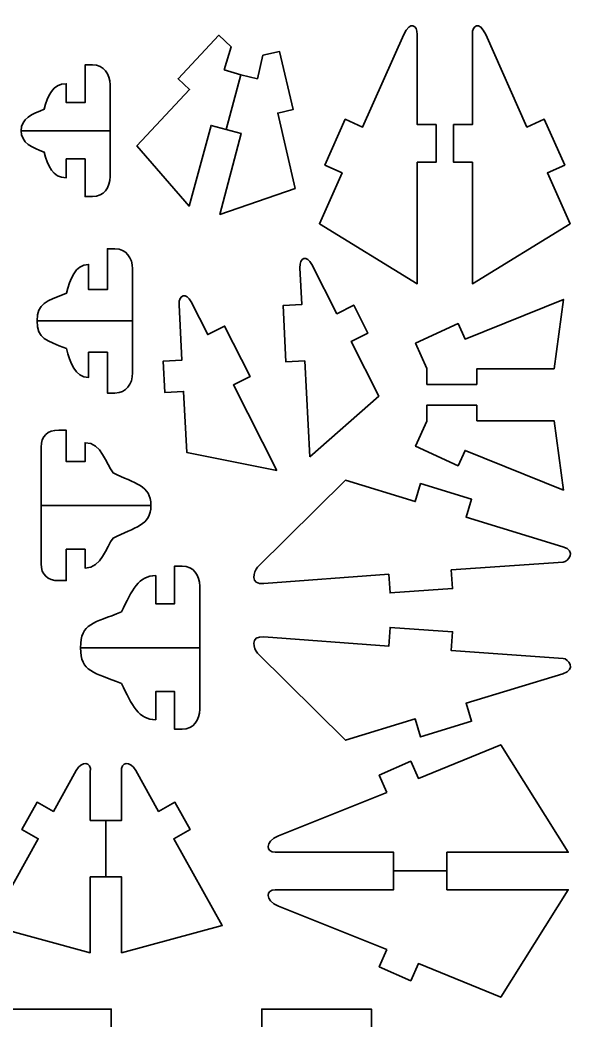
# Model space of a CAD drawing. Header units: centimetres. Extents: x 8 to 90.7, y -5.2 to 60.8.
# Drawn here: x 81.63 to 90.52, y 44.1 to 60.05 of the extents above; entities that cross this region are included whole.
import ezdxf

# ---------------------------------------------------------------- set-up
doc = ezdxf.new("R2010")
doc.units = ezdxf.units.CM
doc.header["$MEASUREMENT"] = 0
doc.layers.add('layer 1', color=7, linetype='Continuous')

msp = doc.modelspace()

# ---------------------------------------------------------------- linework, layer by layer
at = {"layer": 'layer 1', "color": 250, "lineweight": 35}
for points, knots in [([(88.26968, 58.3813), (88.26968, 58.3813), (87.96973, 58.3813), (87.96973, 58.3813), (87.96973, 58.3813), (87.96973, 58.3813), (87.96973, 59.81986), (87.96973, 59.81986), (87.96973, 59.81986), (87.96973, 59.96369), (87.86079, 60.05023), (87.75654, 59.81692), (87.75654, 59.81692), (87.75654, 59.81692), (87.09803, 58.34301), (87.09803, 58.34301), (87.09803, 58.34301), (87.09803, 58.34301), (86.82149, 58.46608), (86.82149, 58.46608), (86.82149, 58.46608), (86.82149, 58.46608), (86.49613, 57.73527), (86.49613, 57.73527), (86.49613, 57.73527), (86.49613, 57.73527), (86.77164, 57.6126), (86.77164, 57.6126), (86.77164, 57.6126), (86.77164, 57.6126), (86.40882, 56.80047), (86.40882, 56.80047), (86.40882, 56.80047), (86.40882, 56.80047), (87.96973, 55.84341), (87.96973, 55.84341), (87.96973, 55.84341), (87.96973, 55.84341), (87.96973, 57.78131), (87.96973, 57.78131), (87.96973, 57.78131), (87.96973, 57.78131), (88.26968, 57.78131), (88.26968, 57.78131), (88.26968, 57.78131), (88.26968, 57.78131), (88.26968, 58.3813), (88.26968, 58.3813)], [0, 0, 0, 0, 0.07692308, 0.07692308, 0.07692308, 0.07692308, 0.15384615, 0.15384615, 0.15384615, 0.15384615, 0.23076923, 0.23076923, 0.23076923, 0.23076923, 0.30769231, 0.30769231, 0.30769231, 0.30769231, 0.38461538, 0.38461538, 0.38461538, 0.38461538, 0.46153846, 0.46153846, 0.46153846, 0.46153846, 0.53846154, 0.53846154, 0.53846154, 0.53846154, 0.61538462, 0.61538462, 0.61538462, 0.61538462, 0.69230769, 0.69230769, 0.69230769, 0.69230769, 0.76923077, 0.76923077, 0.76923077, 0.76923077, 0.84615385, 0.84615385, 0.84615385, 0.84615385, 1, 1, 1, 1]), ([(88.54956, 58.3813), (88.54956, 58.3813), (88.8496, 58.3813), (88.8496, 58.3813), (88.8496, 58.3813), (88.8496, 58.3813), (88.8496, 59.81986), (88.8496, 59.81986), (88.8496, 59.81986), (88.8496, 59.96369), (88.95844, 60.05023), (89.06269, 59.81692), (89.06269, 59.81692), (89.06269, 59.81692), (89.72129, 58.34301), (89.72129, 58.34301), (89.72129, 58.34301), (89.72129, 58.34301), (89.99776, 58.46608), (89.99776, 58.46608), (89.99776, 58.46608), (89.99776, 58.46608), (90.32319, 57.73527), (90.32319, 57.73527), (90.32319, 57.73527), (90.32319, 57.73527), (90.0476, 57.6126), (90.0476, 57.6126), (90.0476, 57.6126), (90.0476, 57.6126), (90.41051, 56.80047), (90.41051, 56.80047), (90.41051, 56.80047), (90.41051, 56.80047), (88.8496, 55.84341), (88.8496, 55.84341), (88.8496, 55.84341), (88.8496, 55.84341), (88.8496, 57.78131), (88.8496, 57.78131), (88.8496, 57.78131), (88.8496, 57.78131), (88.54956, 57.78131), (88.54956, 57.78131), (88.54956, 57.78131), (88.54956, 57.78131), (88.54956, 58.3813), (88.54956, 58.3813)], [0, 0, 0, 0, 0.07692308, 0.07692308, 0.07692308, 0.07692308, 0.15384615, 0.15384615, 0.15384615, 0.15384615, 0.23076923, 0.23076923, 0.23076923, 0.23076923, 0.30769231, 0.30769231, 0.30769231, 0.30769231, 0.38461538, 0.38461538, 0.38461538, 0.38461538, 0.46153846, 0.46153846, 0.46153846, 0.46153846, 0.53846154, 0.53846154, 0.53846154, 0.53846154, 0.61538462, 0.61538462, 0.61538462, 0.61538462, 0.69230769, 0.69230769, 0.69230769, 0.69230769, 0.76923077, 0.76923077, 0.76923077, 0.76923077, 0.84615385, 0.84615385, 0.84615385, 0.84615385, 1, 1, 1, 1]), ([(84.88894, 59.25344), (84.88894, 59.25344), (85.00189, 59.62277), (85.00189, 59.62277), (85.00189, 59.62277), (85.00189, 59.62277), (84.80163, 59.80795), (84.80163, 59.80795), (84.80163, 59.80795), (84.80163, 59.80795), (84.15377, 59.11318), (84.15377, 59.11318), (84.15377, 59.11318), (84.15377, 59.11318), (84.33657, 58.94268), (84.33657, 58.94268), (84.33657, 58.94268), (84.33657, 58.94268), (83.49679, 58.04206), (83.49679, 58.04206), (83.49679, 58.04206), (83.49679, 58.04206), (84.32959, 57.08158), (84.32959, 57.08158), (84.32959, 57.08158), (84.32959, 57.08158), (84.67868, 58.36987), (84.67868, 58.36987), (84.67868, 58.36987), (84.67868, 58.36987), (84.92022, 58.30514), (84.92022, 58.30514), (84.92022, 58.30514), (84.92022, 58.30514), (85.1531, 59.1745), (85.1531, 59.1745), (85.1531, 59.1745), (85.1531, 59.1745), (84.88894, 59.25344), (84.88894, 59.25344)], [0, 0, 0, 0, 0.09090909, 0.09090909, 0.09090909, 0.09090909, 0.18181818, 0.18181818, 0.18181818, 0.18181818, 0.27272727, 0.27272727, 0.27272727, 0.27272727, 0.36363636, 0.36363636, 0.36363636, 0.36363636, 0.45454545, 0.45454545, 0.45454545, 0.45454545, 0.54545455, 0.54545455, 0.54545455, 0.54545455, 0.63636364, 0.63636364, 0.63636364, 0.63636364, 0.72727273, 0.72727273, 0.72727273, 0.72727273, 0.81818182, 0.81818182, 0.81818182, 0.81818182, 1, 1, 1, 1]), ([(85.42139, 59.11076), (85.42139, 59.11076), (85.50823, 59.48712), (85.50823, 59.48712), (85.50823, 59.48712), (85.50823, 59.48712), (85.77429, 59.54736), (85.77429, 59.54736), (85.77429, 59.54736), (85.77429, 59.54736), (85.98797, 58.62169), (85.98797, 58.62169), (85.98797, 58.62169), (85.98797, 58.62169), (85.74437, 58.56545), (85.74437, 58.56545), (85.74437, 58.56545), (85.74437, 58.56545), (86.02139, 57.36558), (86.02139, 57.36558), (86.02139, 57.36558), (86.02139, 57.36558), (84.81989, 56.95021), (84.81989, 56.95021), (84.81989, 56.95021), (84.81989, 56.95021), (85.16168, 58.24045), (85.16168, 58.24045), (85.16168, 58.24045), (85.16168, 58.24045), (84.92022, 58.30514), (84.92022, 58.30514), (84.92022, 58.30514), (84.92022, 58.30514), (85.1531, 59.1745), (85.1531, 59.1745), (85.1531, 59.1745), (85.1531, 59.1745), (85.42139, 59.11076), (85.42139, 59.11076)], [0, 0, 0, 0, 0.09090909, 0.09090909, 0.09090909, 0.09090909, 0.18181818, 0.18181818, 0.18181818, 0.18181818, 0.27272727, 0.27272727, 0.27272727, 0.27272727, 0.36363636, 0.36363636, 0.36363636, 0.36363636, 0.45454545, 0.45454545, 0.45454545, 0.45454545, 0.54545455, 0.54545455, 0.54545455, 0.54545455, 0.63636364, 0.63636364, 0.63636364, 0.63636364, 0.72727273, 0.72727273, 0.72727273, 0.72727273, 0.81818182, 0.81818182, 0.81818182, 0.81818182, 1, 1, 1, 1]), ([(83.06824, 58.28411), (83.06824, 58.28411), (81.64735, 58.28411), (81.64735, 58.28411), (81.64735, 58.28411), (81.64941, 58.47838), (81.82639, 58.55499), (82.01409, 58.62572), (82.01409, 58.62572), (82.07018, 58.84366), (82.15093, 59.0341), (82.3682, 59.0341), (82.3682, 59.0341), (82.3682, 59.0341), (82.36823, 58.73413), (82.36823, 58.73413), (82.36823, 58.73413), (82.36823, 58.73413), (82.66827, 58.73413), (82.66827, 58.73413), (82.66827, 58.73413), (82.66827, 58.73413), (82.66827, 59.33412), (82.66827, 59.33412), (82.66827, 59.33412), (82.66827, 59.33412), (82.78908, 59.33412), (82.78908, 59.33412), (82.78908, 59.33412), (82.97013, 59.33412), (83.06821, 59.18999), (83.06821, 59.0141), (83.06821, 59.0141), (83.06821, 59.0141), (83.06824, 58.28411), (83.06824, 58.28411)], [0, 0, 0, 0, 0.1, 0.1, 0.1, 0.1, 0.2, 0.2, 0.2, 0.2, 0.3, 0.3, 0.3, 0.3, 0.4, 0.4, 0.4, 0.4, 0.5, 0.5, 0.5, 0.5, 0.6, 0.6, 0.6, 0.6, 0.7, 0.7, 0.7, 0.7, 0.8, 0.8, 0.8, 0.8, 1, 1, 1, 1]), ([(83.06824, 58.28411), (83.06824, 58.28411), (81.64735, 58.28411), (81.64735, 58.28411), (81.64735, 58.28411), (81.64941, 58.08984), (81.82639, 58.01322), (82.01409, 57.94248), (82.01409, 57.94248), (82.07018, 57.7246), (82.15093, 57.5341), (82.3682, 57.5341), (82.3682, 57.5341), (82.3682, 57.5341), (82.36823, 57.83413), (82.36823, 57.83413), (82.36823, 57.83413), (82.36823, 57.83413), (82.66827, 57.83413), (82.66827, 57.83413), (82.66827, 57.83413), (82.66827, 57.83413), (82.66827, 57.23414), (82.66827, 57.23414), (82.66827, 57.23414), (82.66827, 57.23414), (82.78908, 57.23414), (82.78908, 57.23414), (82.78908, 57.23414), (82.97013, 57.23414), (83.06821, 57.37822), (83.06821, 57.55412), (83.06821, 57.55412), (83.06821, 57.55412), (83.06824, 58.28411), (83.06824, 58.28411)], [0, 0, 0, 0, 0.1, 0.1, 0.1, 0.1, 0.2, 0.2, 0.2, 0.2, 0.3, 0.3, 0.3, 0.3, 0.4, 0.4, 0.4, 0.4, 0.5, 0.5, 0.5, 0.5, 0.6, 0.6, 0.6, 0.6, 0.7, 0.7, 0.7, 0.7, 0.8, 0.8, 0.8, 0.8, 1, 1, 1, 1]), ([(83.42559, 55.25095), (83.42559, 55.25095), (81.90468, 55.25095), (81.90468, 55.25095), (81.90468, 55.25095), (81.90675, 55.54071), (82.04264, 55.55544), (82.37143, 55.69257), (82.37143, 55.69257), (82.42752, 55.91052), (82.50825, 56.15095), (82.72554, 56.15095), (82.72554, 56.15095), (82.72554, 56.15095), (82.72558, 55.75098), (82.72558, 55.75098), (82.72558, 55.75098), (82.72558, 55.75098), (83.02562, 55.75098), (83.02562, 55.75098), (83.02562, 55.75098), (83.02562, 55.75098), (83.02562, 56.40098), (83.02562, 56.40098), (83.02562, 56.40098), (83.02562, 56.40098), (83.14642, 56.40098), (83.14642, 56.40098), (83.14642, 56.40098), (83.32748, 56.40098), (83.42554, 56.25681), (83.42554, 56.08095), (83.42554, 56.08095), (83.42554, 56.08095), (83.42559, 55.25095), (83.42559, 55.25095)], [0, 0, 0, 0, 0.1, 0.1, 0.1, 0.1, 0.2, 0.2, 0.2, 0.2, 0.3, 0.3, 0.3, 0.3, 0.4, 0.4, 0.4, 0.4, 0.5, 0.5, 0.5, 0.5, 0.6, 0.6, 0.6, 0.6, 0.7, 0.7, 0.7, 0.7, 0.8, 0.8, 0.8, 0.8, 1, 1, 1, 1]), ([(86.25515, 53.08525), (86.25515, 53.08525), (86.17498, 54.61365), (86.17498, 54.61365), (86.17498, 54.61365), (86.17498, 54.61365), (85.87542, 54.59794), (85.87542, 54.59794), (85.87542, 54.59794), (85.87542, 54.59794), (85.82835, 55.4967), (85.82835, 55.4967), (85.82835, 55.4967), (85.82835, 55.4967), (86.12791, 55.51241), (86.12791, 55.51241), (86.12791, 55.51241), (86.12791, 55.51241), (86.09719, 56.09884), (86.09719, 56.09884), (86.09719, 56.09884), (86.08846, 56.26513), (86.21061, 56.30435), (86.28774, 56.15298), (86.28774, 56.15298), (86.28774, 56.15298), (86.68845, 55.36656), (86.68845, 55.36656), (86.68845, 55.36656), (86.68845, 55.36656), (86.95579, 55.50277), (86.95579, 55.50277), (86.95579, 55.50277), (86.95579, 55.50277), (87.1828, 55.05728), (87.1828, 55.05728), (87.1828, 55.05728), (87.1828, 55.05728), (86.91547, 54.92107), (86.91547, 54.92107), (86.91547, 54.92107), (86.91547, 54.92107), (87.35759, 54.0533), (87.35759, 54.0533), (87.35759, 54.0533), (87.35759, 54.0533), (86.25515, 53.08525), (86.25515, 53.08525)], [0, 0, 0, 0, 0.07692308, 0.07692308, 0.07692308, 0.07692308, 0.15384615, 0.15384615, 0.15384615, 0.15384615, 0.23076923, 0.23076923, 0.23076923, 0.23076923, 0.30769231, 0.30769231, 0.30769231, 0.30769231, 0.38461538, 0.38461538, 0.38461538, 0.38461538, 0.46153846, 0.46153846, 0.46153846, 0.46153846, 0.53846154, 0.53846154, 0.53846154, 0.53846154, 0.61538462, 0.61538462, 0.61538462, 0.61538462, 0.69230769, 0.69230769, 0.69230769, 0.69230769, 0.76923077, 0.76923077, 0.76923077, 0.76923077, 0.84615385, 0.84615385, 0.84615385, 0.84615385, 1, 1, 1, 1]), ([(85.73127, 52.86637), (85.73127, 52.86637), (85.0365, 54.23011), (85.0365, 54.23011), (85.0365, 54.23011), (85.0365, 54.23011), (85.30376, 54.36628), (85.30376, 54.36628), (85.30376, 54.36628), (85.30376, 54.36628), (84.89513, 55.1682), (84.89513, 55.1682), (84.89513, 55.1682), (84.89513, 55.1682), (84.62788, 55.032), (84.62788, 55.032), (84.62788, 55.032), (84.62788, 55.032), (84.36126, 55.5552), (84.36126, 55.5552), (84.36126, 55.5552), (84.28569, 55.70355), (84.16019, 55.67647), (84.16909, 55.50681), (84.16909, 55.50681), (84.16909, 55.50681), (84.21529, 54.6254), (84.21529, 54.6254), (84.21529, 54.6254), (84.21529, 54.6254), (83.91573, 54.60968), (83.91573, 54.60968), (83.91573, 54.60968), (83.91573, 54.60968), (83.94184, 54.11041), (83.94184, 54.11041), (83.94184, 54.11041), (83.94184, 54.11041), (84.24148, 54.12609), (84.24148, 54.12609), (84.24148, 54.12609), (84.24148, 54.12609), (84.29244, 53.15351), (84.29244, 53.15351), (84.29244, 53.15351), (84.29244, 53.15351), (85.73127, 52.86637), (85.73127, 52.86637)], [0, 0, 0, 0, 0.07692308, 0.07692308, 0.07692308, 0.07692308, 0.15384615, 0.15384615, 0.15384615, 0.15384615, 0.23076923, 0.23076923, 0.23076923, 0.23076923, 0.30769231, 0.30769231, 0.30769231, 0.30769231, 0.38461538, 0.38461538, 0.38461538, 0.38461538, 0.46153846, 0.46153846, 0.46153846, 0.46153846, 0.53846154, 0.53846154, 0.53846154, 0.53846154, 0.61538462, 0.61538462, 0.61538462, 0.61538462, 0.69230769, 0.69230769, 0.69230769, 0.69230769, 0.76923077, 0.76923077, 0.76923077, 0.76923077, 0.84615385, 0.84615385, 0.84615385, 0.84615385, 1, 1, 1, 1]), ([(88.92326, 54.23912), (88.92326, 54.23912), (88.12332, 54.23912), (88.12332, 54.23912), (88.12332, 54.23912), (88.12332, 54.23912), (88.12332, 54.49407), (88.12332, 54.49407), (88.12332, 54.49407), (88.12332, 54.49407), (87.94337, 54.89583), (87.94337, 54.89583), (87.94337, 54.89583), (87.94337, 54.89583), (88.62147, 55.20841), (88.62147, 55.20841), (88.62147, 55.20841), (88.62147, 55.20841), (88.73482, 54.96183), (88.73482, 54.96183), (88.73482, 54.96183), (88.73482, 54.96183), (90.30272, 55.59528), (90.30272, 55.59528), (90.30272, 55.59528), (90.30272, 55.59528), (90.15476, 54.48911), (90.15476, 54.48911), (90.15476, 54.48911), (90.15476, 54.48911), (88.92326, 54.48911), (88.92326, 54.48911), (88.92326, 54.48911), (88.92326, 54.48911), (88.92326, 54.23912), (88.92326, 54.23912)], [0, 0, 0, 0, 0.1, 0.1, 0.1, 0.1, 0.2, 0.2, 0.2, 0.2, 0.3, 0.3, 0.3, 0.3, 0.4, 0.4, 0.4, 0.4, 0.5, 0.5, 0.5, 0.5, 0.6, 0.6, 0.6, 0.6, 0.7, 0.7, 0.7, 0.7, 0.8, 0.8, 0.8, 0.8, 1, 1, 1, 1]), ([(83.42559, 55.25095), (83.42559, 55.25095), (81.90468, 55.25095), (81.90468, 55.25095), (81.90468, 55.25095), (81.90675, 54.96123), (82.04264, 54.94647), (82.37143, 54.80934), (82.37143, 54.80934), (82.42752, 54.59143), (82.50825, 54.35095), (82.72554, 54.35095), (82.72554, 54.35095), (82.72554, 54.35095), (82.72558, 54.75097), (82.72558, 54.75097), (82.72558, 54.75097), (82.72558, 54.75097), (83.02562, 54.75097), (83.02562, 54.75097), (83.02562, 54.75097), (83.02562, 54.75097), (83.02562, 54.10097), (83.02562, 54.10097), (83.02562, 54.10097), (83.02562, 54.10097), (83.14642, 54.10097), (83.14642, 54.10097), (83.14642, 54.10097), (83.32748, 54.10097), (83.42554, 54.24509), (83.42554, 54.42096), (83.42554, 54.42096), (83.42554, 54.42096), (83.42559, 55.25095), (83.42559, 55.25095)], [0, 0, 0, 0, 0.1, 0.1, 0.1, 0.1, 0.2, 0.2, 0.2, 0.2, 0.3, 0.3, 0.3, 0.3, 0.4, 0.4, 0.4, 0.4, 0.5, 0.5, 0.5, 0.5, 0.6, 0.6, 0.6, 0.6, 0.7, 0.7, 0.7, 0.7, 0.8, 0.8, 0.8, 0.8, 1, 1, 1, 1]), ([(88.92326, 53.90971), (88.92326, 53.90971), (88.12332, 53.90971), (88.12332, 53.90971), (88.12332, 53.90971), (88.12332, 53.90971), (88.12332, 53.65476), (88.12332, 53.65476), (88.12332, 53.65476), (88.12332, 53.65476), (87.94337, 53.25297), (87.94337, 53.25297), (87.94337, 53.25297), (87.94337, 53.25297), (88.62147, 52.94039), (88.62147, 52.94039), (88.62147, 52.94039), (88.62147, 52.94039), (88.73482, 53.187), (88.73482, 53.187), (88.73482, 53.187), (88.73482, 53.187), (90.30272, 52.55351), (90.30272, 52.55351), (90.30272, 52.55351), (90.30272, 52.55351), (90.15476, 53.65972), (90.15476, 53.65972), (90.15476, 53.65972), (90.15476, 53.65972), (88.92326, 53.65972), (88.92326, 53.65972), (88.92326, 53.65972), (88.92326, 53.65972), (88.92326, 53.90971), (88.92326, 53.90971)], [0, 0, 0, 0, 0.1, 0.1, 0.1, 0.1, 0.2, 0.2, 0.2, 0.2, 0.3, 0.3, 0.3, 0.3, 0.4, 0.4, 0.4, 0.4, 0.5, 0.5, 0.5, 0.5, 0.6, 0.6, 0.6, 0.6, 0.7, 0.7, 0.7, 0.7, 0.8, 0.8, 0.8, 0.8, 1, 1, 1, 1]), ([(81.9685, 52.3086), (81.9685, 52.3086), (83.71856, 52.3086), (83.71856, 52.3086), (83.71856, 52.3086), (83.72126, 52.63158), (83.46208, 52.65438), (83.11615, 52.82997), (83.11615, 52.82997), (83.0018, 52.96868), (82.93579, 53.30859), (82.66851, 53.30859), (82.66851, 53.30859), (82.66851, 53.30859), (82.66851, 53.00861), (82.66851, 53.00861), (82.66851, 53.00861), (82.66851, 53.00861), (82.36855, 53.00861), (82.36855, 53.00861), (82.36855, 53.00861), (82.36855, 53.00861), (82.36855, 53.50859), (82.36855, 53.50859), (82.36855, 53.50859), (82.36855, 53.50859), (82.24766, 53.50859), (82.24766, 53.50859), (82.24766, 53.50859), (82.06669, 53.50859), (81.9685, 53.41446), (81.9685, 53.23858), (81.9685, 53.23858), (81.9685, 53.23858), (81.9685, 52.3086), (81.9685, 52.3086)], [0, 0, 0, 0, 0.1, 0.1, 0.1, 0.1, 0.2, 0.2, 0.2, 0.2, 0.3, 0.3, 0.3, 0.3, 0.4, 0.4, 0.4, 0.4, 0.5, 0.5, 0.5, 0.5, 0.6, 0.6, 0.6, 0.6, 0.7, 0.7, 0.7, 0.7, 0.8, 0.8, 0.8, 0.8, 1, 1, 1, 1]), ([(85.52323, 51.06142), (85.29384, 51.04416), (85.35726, 51.25613), (85.42321, 51.32154), (85.42321, 51.32154), (85.42321, 51.32154), (86.82355, 52.7102), (86.82355, 52.7102), (86.82355, 52.7102), (86.82355, 52.7102), (87.9371, 52.36976), (87.9371, 52.36976), (87.9371, 52.36976), (87.9371, 52.36976), (88.02481, 52.65666), (88.02481, 52.65666), (88.02481, 52.65666), (88.02481, 52.65666), (88.83769, 52.40814), (88.83769, 52.40814), (88.83769, 52.40814), (88.83769, 52.40814), (88.7499, 52.12124), (88.7499, 52.12124), (88.7499, 52.12124), (88.7499, 52.12124), (90.29279, 51.64955), (90.29279, 51.64955), (90.29279, 51.64955), (90.52004, 51.5801), (90.37939, 51.41163), (90.29839, 51.40598), (90.29839, 51.40598), (90.29839, 51.40598), (88.51424, 51.28121), (88.51424, 51.28121), (88.51424, 51.28121), (88.51424, 51.28121), (88.53519, 50.98197), (88.53519, 50.98197), (88.53519, 50.98197), (88.53519, 50.98197), (87.53761, 50.9122), (87.53761, 50.9122), (87.53761, 50.9122), (87.53761, 50.9122), (87.51665, 51.21148), (87.51665, 51.21148), (87.51665, 51.21148), (87.51665, 51.21148), (85.52323, 51.06142), (85.52323, 51.06142)], [0, 0, 0, 0, 0.07142857, 0.07142857, 0.07142857, 0.07142857, 0.14285714, 0.14285714, 0.14285714, 0.14285714, 0.21428571, 0.21428571, 0.21428571, 0.21428571, 0.28571429, 0.28571429, 0.28571429, 0.28571429, 0.35714286, 0.35714286, 0.35714286, 0.35714286, 0.42857143, 0.42857143, 0.42857143, 0.42857143, 0.5, 0.5, 0.5, 0.5, 0.57142857, 0.57142857, 0.57142857, 0.57142857, 0.64285714, 0.64285714, 0.64285714, 0.64285714, 0.71428571, 0.71428571, 0.71428571, 0.71428571, 0.78571429, 0.78571429, 0.78571429, 0.78571429, 0.85714286, 0.85714286, 0.85714286, 0.85714286, 1, 1, 1, 1]), ([(81.9685, 52.3086), (81.9685, 52.3086), (83.71856, 52.3086), (83.71856, 52.3086), (83.71856, 52.3086), (83.72126, 51.98566), (83.46208, 51.9628), (83.11615, 51.78722), (83.11615, 51.78722), (83.0018, 51.64852), (82.93579, 51.3086), (82.66851, 51.3086), (82.66851, 51.3086), (82.66851, 51.3086), (82.66851, 51.60859), (82.66851, 51.60859), (82.66851, 51.60859), (82.66851, 51.60859), (82.36855, 51.60859), (82.36855, 51.60859), (82.36855, 51.60859), (82.36855, 51.60859), (82.36855, 51.10861), (82.36855, 51.10861), (82.36855, 51.10861), (82.36855, 51.10861), (82.24766, 51.10861), (82.24766, 51.10861), (82.24766, 51.10861), (82.06669, 51.10861), (81.9685, 51.20271), (81.9685, 51.3786), (81.9685, 51.3786), (81.9685, 51.3786), (81.9685, 52.3086), (81.9685, 52.3086)], [0, 0, 0, 0, 0.1, 0.1, 0.1, 0.1, 0.2, 0.2, 0.2, 0.2, 0.3, 0.3, 0.3, 0.3, 0.4, 0.4, 0.4, 0.4, 0.5, 0.5, 0.5, 0.5, 0.6, 0.6, 0.6, 0.6, 0.7, 0.7, 0.7, 0.7, 0.8, 0.8, 0.8, 0.8, 1, 1, 1, 1]), ([(84.49778, 50.03991), (84.49778, 50.03991), (82.59786, 50.03991), (82.59786, 50.03991), (82.59786, 50.03991), (82.59509, 50.43833), (82.81315, 50.42738), (83.25015, 50.61125), (83.25015, 50.61125), (83.41424, 50.95696), (83.53051, 51.18987), (83.79778, 51.18987), (83.79778, 51.18987), (83.79778, 51.18987), (83.79778, 50.73991), (83.79778, 50.73991), (83.79778, 50.73991), (83.79778, 50.73991), (84.09781, 50.73991), (84.09781, 50.73991), (84.09781, 50.73991), (84.09781, 50.73991), (84.09781, 51.33987), (84.09781, 51.33987), (84.09781, 51.33987), (84.09781, 51.33987), (84.2187, 51.33987), (84.2187, 51.33987), (84.2187, 51.33987), (84.39968, 51.33987), (84.49778, 51.19574), (84.49778, 51.01986), (84.49778, 51.01986), (84.49778, 51.01986), (84.49778, 50.03991), (84.49778, 50.03991)], [0, 0, 0, 0, 0.1, 0.1, 0.1, 0.1, 0.2, 0.2, 0.2, 0.2, 0.3, 0.3, 0.3, 0.3, 0.4, 0.4, 0.4, 0.4, 0.5, 0.5, 0.5, 0.5, 0.6, 0.6, 0.6, 0.6, 0.7, 0.7, 0.7, 0.7, 0.8, 0.8, 0.8, 0.8, 1, 1, 1, 1]), ([(85.52323, 50.21306), (85.29384, 50.23033), (85.35726, 50.01833), (85.42321, 49.95293), (85.42321, 49.95293), (85.42321, 49.95293), (86.82355, 48.56428), (86.82355, 48.56428), (86.82355, 48.56428), (86.82355, 48.56428), (87.9371, 48.90472), (87.9371, 48.90472), (87.9371, 48.90472), (87.9371, 48.90472), (88.02481, 48.61786), (88.02481, 48.61786), (88.02481, 48.61786), (88.02481, 48.61786), (88.83769, 48.86639), (88.83769, 48.86639), (88.83769, 48.86639), (88.83769, 48.86639), (88.7499, 49.15325), (88.7499, 49.15325), (88.7499, 49.15325), (88.7499, 49.15325), (90.29279, 49.62493), (90.29279, 49.62493), (90.29279, 49.62493), (90.52004, 49.69443), (90.37939, 49.86283), (90.29839, 49.86849), (90.29839, 49.86849), (90.29839, 49.86849), (88.51424, 49.99327), (88.51424, 49.99327), (88.51424, 49.99327), (88.51424, 49.99327), (88.53519, 50.29256), (88.53519, 50.29256), (88.53519, 50.29256), (88.53519, 50.29256), (87.53761, 50.36229), (87.53761, 50.36229), (87.53761, 50.36229), (87.53761, 50.36229), (87.51665, 50.063), (87.51665, 50.063), (87.51665, 50.063), (87.51665, 50.063), (85.52323, 50.21306), (85.52323, 50.21306)], [0, 0, 0, 0, 0.07142857, 0.07142857, 0.07142857, 0.07142857, 0.14285714, 0.14285714, 0.14285714, 0.14285714, 0.21428571, 0.21428571, 0.21428571, 0.21428571, 0.28571429, 0.28571429, 0.28571429, 0.28571429, 0.35714286, 0.35714286, 0.35714286, 0.35714286, 0.42857143, 0.42857143, 0.42857143, 0.42857143, 0.5, 0.5, 0.5, 0.5, 0.57142857, 0.57142857, 0.57142857, 0.57142857, 0.64285714, 0.64285714, 0.64285714, 0.64285714, 0.71428571, 0.71428571, 0.71428571, 0.71428571, 0.78571429, 0.78571429, 0.78571429, 0.78571429, 0.85714286, 0.85714286, 0.85714286, 0.85714286, 1, 1, 1, 1]), ([(84.49778, 50.03991), (84.49778, 50.03991), (82.59786, 50.03991), (82.59786, 50.03991), (82.59786, 50.03991), (82.59509, 49.64144), (82.81315, 49.65236), (83.25015, 49.46849), (83.25015, 49.46849), (83.41424, 49.12281), (83.53051, 48.88987), (83.79778, 48.88987), (83.79778, 48.88987), (83.79778, 48.88987), (83.79778, 49.3399), (83.79778, 49.3399), (83.79778, 49.3399), (83.79778, 49.3399), (84.09781, 49.3399), (84.09781, 49.3399), (84.09781, 49.3399), (84.09781, 49.3399), (84.09781, 48.7399), (84.09781, 48.7399), (84.09781, 48.7399), (84.09781, 48.7399), (84.2187, 48.7399), (84.2187, 48.7399), (84.2187, 48.7399), (84.39968, 48.7399), (84.49778, 48.884), (84.49778, 49.05988), (84.49778, 49.05988), (84.49778, 49.05988), (84.49778, 50.03991), (84.49778, 50.03991)], [0, 0, 0, 0, 0.1, 0.1, 0.1, 0.1, 0.2, 0.2, 0.2, 0.2, 0.3, 0.3, 0.3, 0.3, 0.4, 0.4, 0.4, 0.4, 0.5, 0.5, 0.5, 0.5, 0.6, 0.6, 0.6, 0.6, 0.7, 0.7, 0.7, 0.7, 0.8, 0.8, 0.8, 0.8, 1, 1, 1, 1]), ([(87.48665, 47.72938), (87.48665, 47.72938), (85.75739, 47.04159), (85.75739, 47.04159), (85.75739, 47.04159), (85.5241, 46.93733), (85.56067, 46.77844), (85.70449, 46.77844), (85.70449, 46.77844), (85.70449, 46.77844), (87.59301, 46.77847), (87.59301, 46.77847), (87.59301, 46.77847), (87.59301, 46.77847), (87.59301, 46.47847), (87.59301, 46.47847), (87.59301, 46.47847), (87.59301, 46.47847), (88.44304, 46.47847), (88.44304, 46.47847), (88.44304, 46.47847), (88.44304, 46.47847), (88.44304, 46.77847), (88.44304, 46.77847), (88.44304, 46.77847), (88.44304, 46.77847), (90.38098, 46.77847), (90.38098, 46.77847), (90.38098, 46.77847), (90.38098, 46.77847), (89.3033, 48.49281), (89.3033, 48.49281), (89.3033, 48.49281), (89.3033, 48.49281), (87.9887, 47.95405), (87.9887, 47.95405), (87.9887, 47.95405), (87.9887, 47.95405), (87.86606, 48.2296), (87.86606, 48.2296), (87.86606, 48.2296), (87.86606, 48.2296), (87.36362, 48.00588), (87.36362, 48.00588), (87.36362, 48.00588), (87.36362, 48.00588), (87.48665, 47.72938), (87.48665, 47.72938)], [0, 0, 0, 0, 0.07692308, 0.07692308, 0.07692308, 0.07692308, 0.15384615, 0.15384615, 0.15384615, 0.15384615, 0.23076923, 0.23076923, 0.23076923, 0.23076923, 0.30769231, 0.30769231, 0.30769231, 0.30769231, 0.38461538, 0.38461538, 0.38461538, 0.38461538, 0.46153846, 0.46153846, 0.46153846, 0.46153846, 0.53846154, 0.53846154, 0.53846154, 0.53846154, 0.61538462, 0.61538462, 0.61538462, 0.61538462, 0.69230769, 0.69230769, 0.69230769, 0.69230769, 0.76923077, 0.76923077, 0.76923077, 0.76923077, 0.84615385, 0.84615385, 0.84615385, 0.84615385, 1, 1, 1, 1]), ([(82.7528, 48.05458), (82.77717, 48.22809), (82.61169, 48.23623), (82.52685, 48.08316), (82.52685, 48.08316), (82.52685, 48.08316), (82.16463, 47.42966), (82.16463, 47.42966), (82.16463, 47.42966), (82.16463, 47.42966), (81.90222, 47.57511), (81.90222, 47.57511), (81.90222, 47.57511), (81.90222, 47.57511), (81.65981, 47.1378), (81.65981, 47.1378), (81.65981, 47.1378), (81.65981, 47.1378), (81.92222, 46.99238), (81.92222, 46.99238), (81.92222, 46.99238), (81.92222, 46.99238), (81.14856, 45.60975), (81.14856, 45.60975), (81.14856, 45.60975), (81.14856, 45.60975), (82.7528, 45.17505), (82.7528, 45.17505), (82.7528, 45.17505), (82.7528, 45.17505), (82.7528, 46.38437), (82.7528, 46.38437), (82.7528, 46.38437), (82.7528, 46.38437), (83.00283, 46.38437), (83.00283, 46.38437), (83.00283, 46.38437), (83.00283, 46.38437), (83.00283, 47.28436), (83.00283, 47.28436), (83.00283, 47.28436), (83.00283, 47.28436), (82.7528, 47.28436), (82.7528, 47.28436), (82.7528, 47.28436), (82.7528, 47.28436), (82.7528, 48.05458), (82.7528, 48.05458)], [0, 0, 0, 0, 0.07692308, 0.07692308, 0.07692308, 0.07692308, 0.15384615, 0.15384615, 0.15384615, 0.15384615, 0.23076923, 0.23076923, 0.23076923, 0.23076923, 0.30769231, 0.30769231, 0.30769231, 0.30769231, 0.38461538, 0.38461538, 0.38461538, 0.38461538, 0.46153846, 0.46153846, 0.46153846, 0.46153846, 0.53846154, 0.53846154, 0.53846154, 0.53846154, 0.61538462, 0.61538462, 0.61538462, 0.61538462, 0.69230769, 0.69230769, 0.69230769, 0.69230769, 0.76923077, 0.76923077, 0.76923077, 0.76923077, 0.84615385, 0.84615385, 0.84615385, 0.84615385, 1, 1, 1, 1]), ([(83.25287, 48.05458), (83.22842, 48.22809), (83.39388, 48.23623), (83.47875, 48.08316), (83.47875, 48.08316), (83.47875, 48.08316), (83.84103, 47.42966), (83.84103, 47.42966), (83.84103, 47.42966), (83.84103, 47.42966), (84.10345, 47.57511), (84.10345, 47.57511), (84.10345, 47.57511), (84.10345, 47.57511), (84.34586, 47.1378), (84.34586, 47.1378), (84.34586, 47.1378), (84.34586, 47.1378), (84.08345, 46.99238), (84.08345, 46.99238), (84.08345, 46.99238), (84.08345, 46.99238), (84.85703, 45.60975), (84.85703, 45.60975), (84.85703, 45.60975), (84.85703, 45.60975), (83.25279, 45.17505), (83.25279, 45.17505), (83.25279, 45.17505), (83.25279, 45.17505), (83.25279, 46.38437), (83.25279, 46.38437), (83.25279, 46.38437), (83.25279, 46.38437), (83.00283, 46.38437), (83.00283, 46.38437), (83.00283, 46.38437), (83.00283, 46.38437), (83.00283, 47.28436), (83.00283, 47.28436), (83.00283, 47.28436), (83.00283, 47.28436), (83.25287, 47.28436), (83.25287, 47.28436), (83.25287, 47.28436), (83.25287, 47.28436), (83.25287, 48.05458), (83.25287, 48.05458)], [0, 0, 0, 0, 0.07692308, 0.07692308, 0.07692308, 0.07692308, 0.15384615, 0.15384615, 0.15384615, 0.15384615, 0.23076923, 0.23076923, 0.23076923, 0.23076923, 0.30769231, 0.30769231, 0.30769231, 0.30769231, 0.38461538, 0.38461538, 0.38461538, 0.38461538, 0.46153846, 0.46153846, 0.46153846, 0.46153846, 0.53846154, 0.53846154, 0.53846154, 0.53846154, 0.61538462, 0.61538462, 0.61538462, 0.61538462, 0.69230769, 0.69230769, 0.69230769, 0.69230769, 0.76923077, 0.76923077, 0.76923077, 0.76923077, 0.84615385, 0.84615385, 0.84615385, 0.84615385, 1, 1, 1, 1]), ([(87.48665, 45.22748), (87.48665, 45.22748), (85.75739, 45.9153), (85.75739, 45.9153), (85.75739, 45.9153), (85.5241, 46.01956), (85.56067, 46.17843), (85.70449, 46.17843), (85.70449, 46.17843), (85.70449, 46.17843), (87.59301, 46.17843), (87.59301, 46.17843), (87.59301, 46.17843), (87.59301, 46.17843), (87.59301, 46.47847), (87.59301, 46.47847), (87.59301, 46.47847), (87.59301, 46.47847), (88.44304, 46.47847), (88.44304, 46.47847), (88.44304, 46.47847), (88.44304, 46.47847), (88.44304, 46.17843), (88.44304, 46.17843), (88.44304, 46.17843), (88.44304, 46.17843), (90.38098, 46.17843), (90.38098, 46.17843), (90.38098, 46.17843), (90.38098, 46.17843), (89.3033, 44.46405), (89.3033, 44.46405), (89.3033, 44.46405), (89.3033, 44.46405), (87.9887, 45.00285), (87.9887, 45.00285), (87.9887, 45.00285), (87.9887, 45.00285), (87.86606, 44.7273), (87.86606, 44.7273), (87.86606, 44.7273), (87.86606, 44.7273), (87.36362, 44.95102), (87.36362, 44.95102), (87.36362, 44.95102), (87.36362, 44.95102), (87.48665, 45.22748), (87.48665, 45.22748)], [0, 0, 0, 0, 0.07692308, 0.07692308, 0.07692308, 0.07692308, 0.15384615, 0.15384615, 0.15384615, 0.15384615, 0.23076923, 0.23076923, 0.23076923, 0.23076923, 0.30769231, 0.30769231, 0.30769231, 0.30769231, 0.38461538, 0.38461538, 0.38461538, 0.38461538, 0.46153846, 0.46153846, 0.46153846, 0.46153846, 0.53846154, 0.53846154, 0.53846154, 0.53846154, 0.61538462, 0.61538462, 0.61538462, 0.61538462, 0.69230769, 0.69230769, 0.69230769, 0.69230769, 0.76923077, 0.76923077, 0.76923077, 0.76923077, 0.84615385, 0.84615385, 0.84615385, 0.84615385, 1, 1, 1, 1]), ([(85.48775, 43.97704), (85.48775, 43.97704), (85.48775, 44.27704), (85.48775, 44.27704), (85.48775, 44.27704), (85.48775, 44.27704), (87.23781, 44.27704), (87.23781, 44.27704), (87.23781, 44.27704), (87.23781, 44.27704), (87.23781, 43.97704), (87.23781, 43.97704), (87.23781, 43.97704), (87.23781, 43.97704), (90.38773, 43.97704), (90.38773, 43.97704), (90.38773, 43.97704), (90.38773, 43.97704), (90.38773, 29.77706), (90.38773, 29.77706), (90.38773, 29.77706), (90.38773, 29.77706), (89.54214, 29.77706), (89.54214, 29.77706), (89.54214, 29.77706), (89.54214, 29.77706), (89.54214, 29.47706), (89.54214, 29.47706), (89.54214, 29.47706), (89.54214, 29.47706), (87.04207, 29.47706), (87.04207, 29.47706), (87.04207, 29.47706), (87.04207, 29.47706), (87.04207, 29.77706), (87.04207, 29.77706), (87.04207, 29.77706), (87.04207, 29.77706), (84.24204, 29.77706), (84.24204, 29.77706), (84.24204, 29.77706), (84.24204, 29.77706), (84.24204, 29.47706), (84.24204, 29.47706), (84.24204, 29.47706), (84.24204, 29.47706), (81.64203, 29.47706), (81.64203, 29.47706), (81.64203, 29.47706), (81.64203, 29.47706), (81.64203, 29.77706), (81.64203, 29.77706), (81.64203, 29.77706), (81.64203, 29.77706), (79.82466, 29.77706), (79.82466, 29.77706), (79.82466, 29.77706), (79.82466, 29.77706), (78.99352, 29.46896), (78.99352, 29.46896), (78.99352, 29.46896), (78.99352, 29.46896), (79.09608, 29.18706), (79.09608, 29.18706), (79.09608, 29.18706), (79.09608, 29.18706), (78.15644, 28.84503), (78.15644, 28.84503), (78.15644, 28.84503), (78.15644, 28.84503), (78.0538, 29.12697), (78.0538, 29.12697), (78.0538, 29.12697), (78.0538, 29.12697), (77.16107, 28.80201), (77.16107, 28.80201), (77.16107, 28.80201), (77.16107, 28.80201), (76.56362, 32.51899), (76.56362, 32.51899), (76.56362, 32.51899), (76.56362, 32.51899), (82.35172, 33.02536), (82.35172, 33.02536), (82.35172, 33.02536), (82.35172, 33.02536), (82.32561, 33.32424), (82.32561, 33.32424), (82.32561, 33.32424), (82.32561, 33.32424), (76.51583, 32.81597), (76.51583, 32.81597), (76.51583, 32.81597), (76.51583, 32.81597), (75.90433, 36.62021), (75.90433, 36.62021), (75.90433, 36.62021), (75.90433, 36.62021), (74.62496, 36.14341), (74.62496, 36.14341), (74.62496, 36.14341), (74.62496, 36.14341), (74.62496, 38.12226), (74.62496, 38.12226), (74.62496, 38.12226), (74.62496, 38.12226), (75.66311, 37.76758), (75.66311, 37.76758), (75.66311, 37.76758), (75.66311, 37.76758), (76.29557, 41.31544), (76.29557, 41.31544), (76.29557, 41.31544), (76.29557, 41.31544), (80.78264, 40.52423), (80.78264, 40.52423), (80.78264, 40.52423), (80.78264, 40.52423), (80.83471, 40.81971), (80.83471, 40.81971), (80.83471, 40.81971), (80.83471, 40.81971), (76.34819, 41.6108), (76.34819, 41.6108), (76.34819, 41.6108), (76.34819, 41.6108), (76.89763, 44.69269), (76.89763, 44.69269), (76.89763, 44.69269), (76.89763, 44.69269), (77.61486, 44.47338), (77.61486, 44.47338), (77.61486, 44.47338), (77.61486, 44.47338), (77.70257, 44.76028), (77.70257, 44.76028), (77.70257, 44.76028), (77.70257, 44.76028), (78.65888, 44.4679), (78.65888, 44.4679), (78.65888, 44.4679), (78.65888, 44.4679), (78.57117, 44.181), (78.57117, 44.181), (78.57117, 44.181), (78.57117, 44.181), (79.2195, 43.97704), (79.2195, 43.97704), (79.2195, 43.97704), (79.2195, 43.97704), (81.33763, 43.97704), (81.33763, 43.97704), (81.33763, 43.97704), (81.33763, 43.97704), (81.33763, 44.27704), (81.33763, 44.27704), (81.33763, 44.27704), (81.33763, 44.27704), (83.08769, 44.27704), (83.08769, 44.27704), (83.08769, 44.27704), (83.08769, 44.27704), (83.08769, 43.97704), (83.08769, 43.97704), (83.08769, 43.97704), (83.08769, 43.97704), (85.48775, 43.97704), (85.48775, 43.97704)], [0, 0, 0, 0, 0.02325581, 0.02325581, 0.02325581, 0.02325581, 0.04651163, 0.04651163, 0.04651163, 0.04651163, 0.06976744, 0.06976744, 0.06976744, 0.06976744, 0.09302326, 0.09302326, 0.09302326, 0.09302326, 0.11627907, 0.11627907, 0.11627907, 0.11627907, 0.13953488, 0.13953488, 0.13953488, 0.13953488, 0.1627907, 0.1627907, 0.1627907, 0.1627907, 0.18604651, 0.18604651, 0.18604651, 0.18604651, 0.20930233, 0.20930233, 0.20930233, 0.20930233, 0.23255814, 0.23255814, 0.23255814, 0.23255814, 0.25581395, 0.25581395, 0.25581395, 0.25581395, 0.27906977, 0.27906977, 0.27906977, 0.27906977, 0.30232558, 0.30232558, 0.30232558, 0.30232558, 0.3255814, 0.3255814, 0.3255814, 0.3255814, 0.34883721, 0.34883721, 0.34883721, 0.34883721, 0.37209302, 0.37209302, 0.37209302, 0.37209302, 0.39534884, 0.39534884, 0.39534884, 0.39534884, 0.41860465, 0.41860465, 0.41860465, 0.41860465, 0.44186047, 0.44186047, 0.44186047, 0.44186047, 0.46511628, 0.46511628, 0.46511628, 0.46511628, 0.48837209, 0.48837209, 0.48837209, 0.48837209, 0.51162791, 0.51162791, 0.51162791, 0.51162791, 0.53488372, 0.53488372, 0.53488372, 0.53488372, 0.55813953, 0.55813953, 0.55813953, 0.55813953, 0.58139535, 0.58139535, 0.58139535, 0.58139535, 0.60465116, 0.60465116, 0.60465116, 0.60465116, 0.62790698, 0.62790698, 0.62790698, 0.62790698, 0.65116279, 0.65116279, 0.65116279, 0.65116279, 0.6744186, 0.6744186, 0.6744186, 0.6744186, 0.69767442, 0.69767442, 0.69767442, 0.69767442, 0.72093023, 0.72093023, 0.72093023, 0.72093023, 0.74418605, 0.74418605, 0.74418605, 0.74418605, 0.76744186, 0.76744186, 0.76744186, 0.76744186, 0.79069767, 0.79069767, 0.79069767, 0.79069767, 0.81395349, 0.81395349, 0.81395349, 0.81395349, 0.8372093, 0.8372093, 0.8372093, 0.8372093, 0.86046512, 0.86046512, 0.86046512, 0.86046512, 0.88372093, 0.88372093, 0.88372093, 0.88372093, 0.90697674, 0.90697674, 0.90697674, 0.90697674, 0.93023256, 0.93023256, 0.93023256, 0.93023256, 0.95348837, 0.95348837, 0.95348837, 0.95348837, 1, 1, 1, 1])]:
    msp.add_open_spline(points, degree=3, knots=knots, dxfattribs=at)

doc.saveas('drawing.dxf')
